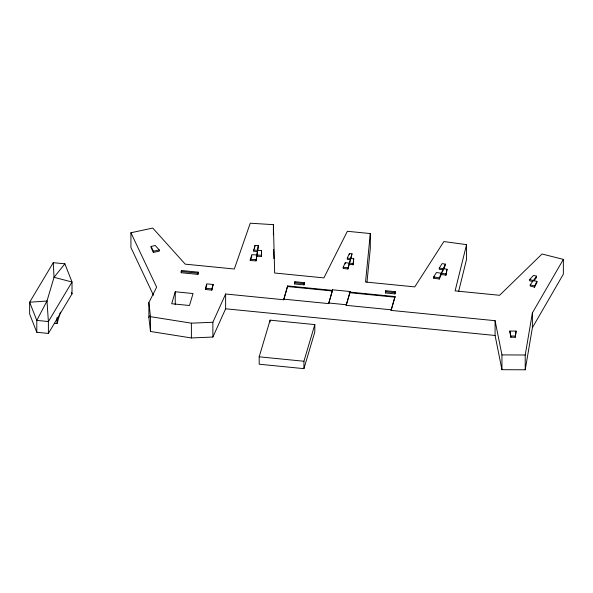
<?xml version="1.0" encoding="UTF-8"?>
<svg xmlns="http://www.w3.org/2000/svg" width="593" height="593" viewBox="0 0 593 593"><rect width="100%" height="100%" fill="white"/><g stroke="black" fill="none" stroke-linecap="round" stroke-linejoin="round"><path stroke-width="0.89" d="M153.468 295.255L130.927 247.533L130.927 232.752L152.749 228.06L185.238 264.152L234.324 269.014L250.253 223.205L273.395 224.658L274.663 273.01L323.889 277.887L347.372 231.285L370.314 233.56L365.54 282.016L414.774 286.893L443.883 241.551L466.543 244.635L466.543 259.423L458.626 291.445M366.985 282.172L370.314 248.348L370.314 233.56M349.255 263.122L349.255 264.33L353.065 264.752L353.724 258.807L347.313 258.111L347.313 259.319L350.633 259.682L350.633 258.474M353.065 264.752L353.724 258.807M256.806 254.983L256.806 256.191L261.543 256.487L261.543 255.279L251.832 254.671L250.216 260.52L256.043 260.883L258.34 245.591L255.057 245.383L253.448 251.239L257.577 251.499L257.577 250.283M256.043 260.883L258.34 245.591M515.25 337.247L516.095 331.094L509.817 331.064L510.81 337.224L515.25 337.247L516.095 331.094M391.106 309.791L346.179 305.336L350.107 292.127L395.034 296.582L391.106 310.398L495.088 320.694L495.088 335.482L501.945 369.684L525.22 369.795L525.22 355.007L532.395 312.882L563.35 259.386L542.024 254.004L499.58 295.292L455.105 290.889L466.543 244.635M525.22 369.795L532.395 327.67L532.395 312.882M445.921 273.966L436.478 272.513L433.668 276.961L433.668 278.176L439.324 279.044L441.318 274.47L445.921 275.182L447.04 269.259L439.287 268.073L439.287 269.281L443.305 269.897L442.311 272.187M445.921 275.182L447.04 269.259M54.326 323.318L57.017 323.585L60.419 312.148M175.246 291.771L171.688 303.742L189.486 305.506L193.051 293.535L175.246 291.771L175.246 304.706M181.236 271.512L181.54 270.497L198.24 272.157L197.936 274.381L181.236 272.728L181.236 271.512L197.936 273.165L198.24 272.157M181.236 272.728L181.54 270.497M205.467 288.257L206.779 283.854L213.169 284.492L211.864 290.103L205.467 289.466L205.467 288.257L211.864 288.887L213.169 284.492M205.467 289.466L206.779 285.07M259.193 356.816L270.089 320.161L314.816 324.593L314.816 331.984L303.92 368.646L259.193 364.213L259.193 356.816L303.92 361.248L314.816 324.593M130.927 232.752L156.634 287.168L148.88 302.6L148.88 317.388L150.496 331.472L191.391 337.958L212.88 337.039L212.88 322.258L225.629 294.002L283.713 299.754L287.642 285.937L332.569 290.392L332.569 289.784L350.107 291.519L350.107 292.127M283.713 299.754L287.642 285.937M294.558 282.742L294.862 281.727L304.387 282.668L304.083 284.899L294.558 283.951L294.558 282.742L304.083 283.684L304.387 282.668M294.558 283.951L294.862 281.727M283.713 299.146L328.641 303.601L332.569 289.784M328.641 303.601L332.569 290.392M353.065 263.537L345.252 262.684L343.184 267.258L343.184 268.466L347.876 268.977L352.012 253.826L349.373 253.537L347.313 258.111M347.876 268.977L352.012 253.826M346.179 305.336L350.107 291.519M385.443 291.749L385.739 290.733L395.272 291.674L394.968 293.898L385.443 292.957L385.443 291.749L394.968 292.69L395.272 291.674M385.443 292.957L385.739 290.733M391.106 310.398L395.034 296.582M250.216 260.52L251.832 255.879M254.523 248.141L255.057 245.383M439.324 279.044L439.324 277.835L445.291 264.115L442.096 263.626L439.287 268.073M443.631 269.133L445.291 265.323L445.291 264.115M212.88 337.039L225.629 308.79L225.629 294.002M148.88 317.388L149.695 315.765M529.571 279.548L533.515 275.397L536.539 276.16L530.209 284.855L530.209 286.063L534.575 287.168L534.575 285.952L536.917 281.401L529.571 279.548L529.571 280.756L532.61 281.527M534.575 287.168L536.917 282.609L536.917 281.401M532.395 327.67L563.35 274.174L563.35 259.386M53.281 262.669L29.65 302.215L29.65 314.097L36.796 332.28L48.389 333.429L72.02 293.883L72.02 282.001L64.874 263.818L53.281 262.669L54.03 277.309L46.98 301.029L36.796 320.405L36.796 332.28M433.668 278.176L434.602 276.694M533.9 280.993L536.539 277.368L536.539 276.16M64.874 263.818L54.03 277.309L72.02 282.001L48.389 321.554L48.389 333.429M151.111 246.429L155.27 245.532L159.25 249.949L159.25 251.165L153.372 252.425L151.111 247.637L151.111 246.429L153.372 251.217L153.372 252.425M153.372 251.217L159.25 249.949M148.88 302.6L150.496 316.684L191.391 323.17L212.88 322.258M509.817 331.064L510.81 336.009L515.25 336.031M495.088 320.694L501.945 354.896L525.22 355.007M253.448 250.024L261.417 250.528L261.543 255.279M250.216 259.311L256.043 259.675M287.642 286.545L332.614 291M349.136 292.638L395.034 297.182M328.641 302.993L346.179 304.735M225.629 308.79L495.088 335.482M343.184 267.258L347.876 267.769M433.668 276.961L439.324 277.835M530.209 284.855L534.575 285.952M71.368 292.23L72.02 293.883M273.662 249.483L273.899 258.6M261.543 256.487L261.417 250.528M510.81 336.009L510.81 337.224M501.945 354.896L501.945 369.684M441.318 273.262L441.318 274.47M394.968 292.69L394.968 293.898M349.373 253.537L349.373 254.745M345.252 262.684L345.252 263.892M304.083 283.684L304.083 284.899M303.92 361.248L303.92 368.646M273.395 224.658L273.395 234.821M270.089 320.161L270.089 322.006M211.864 288.887L211.864 290.103M197.936 273.165L197.936 274.381M191.391 323.17L191.391 337.958M150.496 316.684L150.496 331.472M57.017 317.522L57.017 323.585M46.98 301.029L29.65 302.215L36.796 320.405L48.389 321.554L46.98 301.029"/></g></svg>
